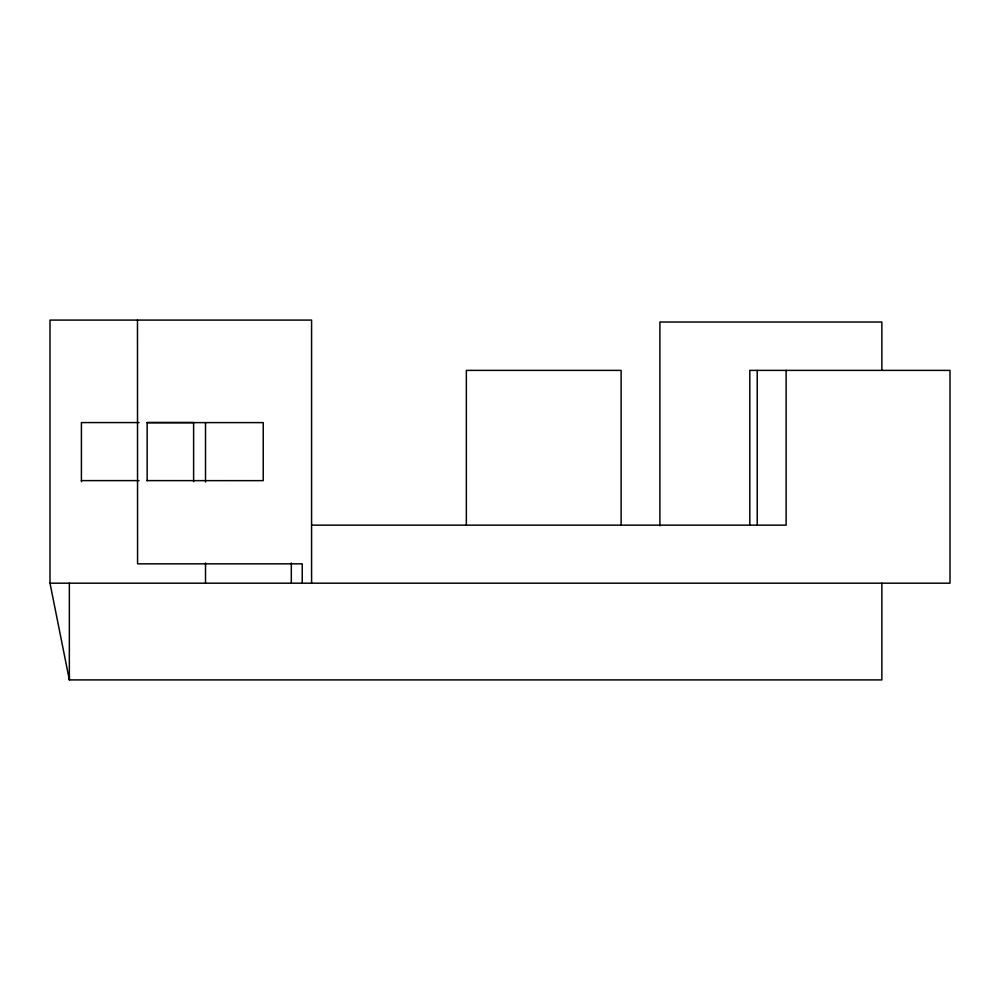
<?xml version="1.0" encoding="UTF-8"?>
<svg xmlns="http://www.w3.org/2000/svg" width="1000" height="1000" viewBox="0 0 1000 1000"><rect width="100%" height="100%" fill="white"/><g stroke="black" fill="none" stroke-linecap="round" stroke-linejoin="round"><path stroke-width="1.5" d="M69.162 679.025L69.175 675.938M139.062 422.575L81.412 422.575L81.412 481.65M146.862 422.575L193.612 422.575L193.612 481.65M81.412 480.613L139.062 480.613M146.862 480.613L263.225 480.65L263.225 422.612L147.15 422.612L147.15 480.65M311.588 525.15L786.125 525.15L786.125 370.387M311.588 583.188L311.588 320.087L50 320.087L50 583.188L950 583.188L950 370.387L749.8 370.387L749.8 525.15M50 583.188L69.35 679.912L881.862 679.912L881.862 583.188M69.262 675.55L69.35 679.912L69.35 583.188M137.475 320.087L137.575 563.837L302.238 563.837L302.238 583.188M881.862 370.25L881.862 322.025L659.9 322.025L659.9 525.825M757.225 370.387L757.225 525.15M621.125 525.15L621.125 370.387L466.35 370.387L466.35 525.15M291.312 562.95L291.312 583.188M205.512 422.837L205.512 481.987M205.512 562.95L205.512 583.188"/></g></svg>
